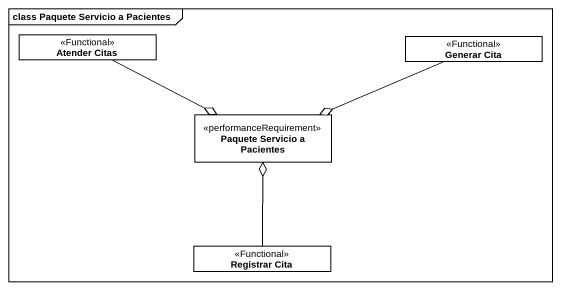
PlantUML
@startuml
mainframe class Paquete Servicio a Pacientes
hide circle
hide empty members
class "Atender Citas" as Atender_Citas <<Functional>>
class "Generar Cita" as Generar_Cita <<Functional>>
class "Paquete Servicio a Pacientes" as Paquete_Servicio_a_Pacientes <<performanceRequirement>>
class "Registrar Cita" as Registrar_Cita <<Functional>>
Atender_Citas -right-o Paquete_Servicio_a_Pacientes
Generar_Cita -left-o Paquete_Servicio_a_Pacientes
Registrar_Cita -up-o Paquete_Servicio_a_Pacientes
@enduml
